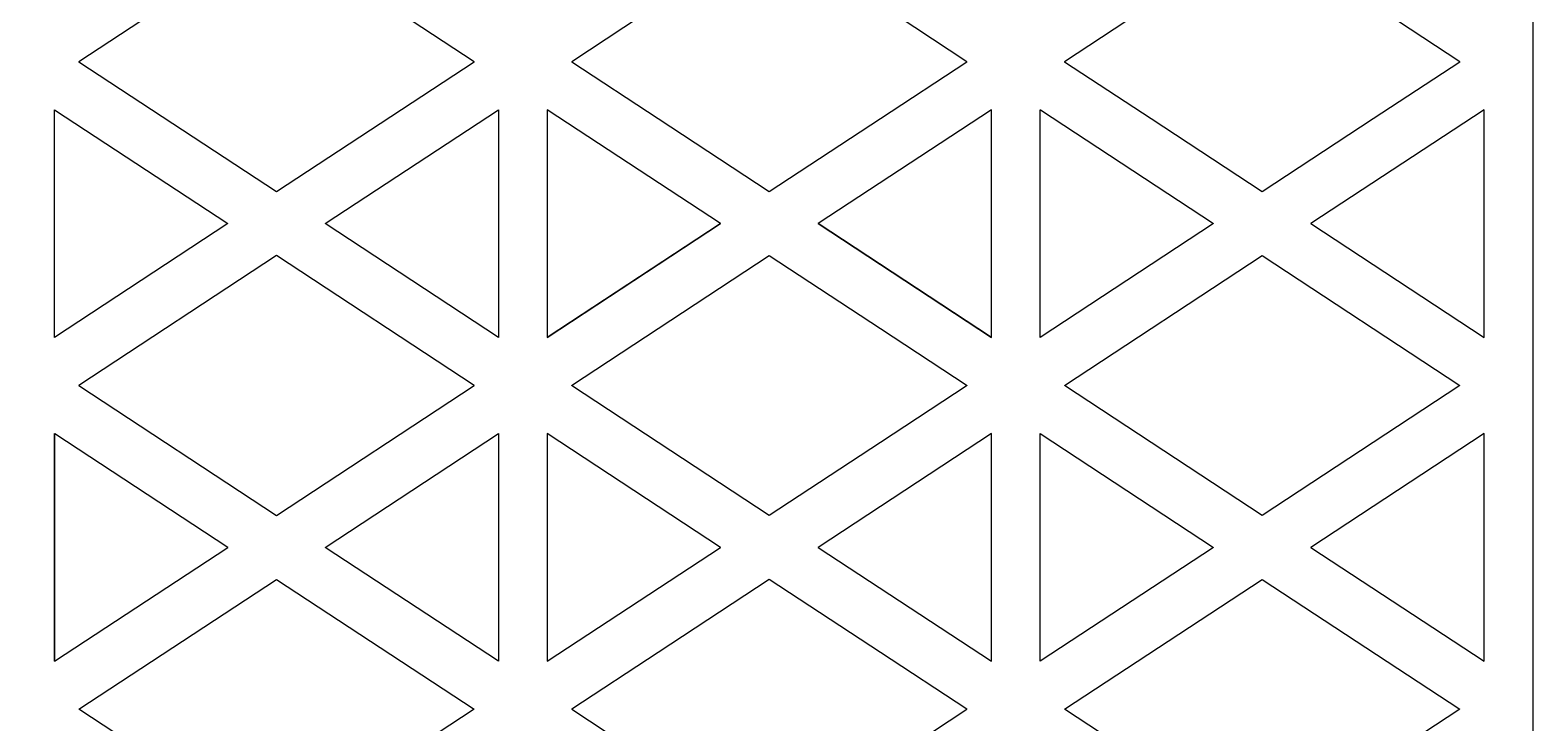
# Model space of a CAD drawing. Header units: centimetres. Extents: x -127 to 127, y -127 to 127.
# Drawn here: x -90 to -34.5, y -60.3 to -34.7 of the extents above; entities that cross this region are included whole.
import ezdxf

# ---------------------------------------------------------------- set-up
doc = ezdxf.new("R2010")
doc.units = ezdxf.units.CM
doc.header["$MEASUREMENT"] = 0
doc.layers.add('layer 1', color=7, linetype='Continuous')

msp = doc.modelspace()

# ---------------------------------------------------------------- linework, layer by layer
at = {"layer": 'layer 1', "color": 114}
for points, knots in [([(-53.56525, -120.75781), (-53.56525, -120.75781), (-49.46533, -123.45153), (-49.46533, -123.45153), (-49.46533, -123.45153), (-49.46533, -123.45153), (-44.46525, -126.73654), (-44.46525, -126.73654), (-44.46525, -126.73654), (-44.46525, -126.73654), (-39.46517, -123.45153), (-39.46517, -123.45153), (-39.46517, -123.45153), (-39.46517, -123.45153), (-34.46525, -120.16652), (-34.46525, -120.16652), (-34.46525, -120.16652), (-34.46525, -120.16652), (-34.46525, -113.59651), (-34.46525, -113.59651), (-34.46525, -113.59651), (-34.46525, -113.59651), (-34.46525, -107.02649), (-34.46525, -107.02649), (-34.46525, -107.02649), (-34.46525, -107.02649), (-34.46525, 120.16648), (-34.46525, 120.16648), (-34.46525, 120.16648), (-34.46525, 120.16648), (-44.46525, 126.7365), (-44.46525, 126.7365), (-44.46525, 126.7365), (-44.46525, 126.7365), (-49.46533, 123.45149), (-49.46533, 123.45149), (-49.46533, 123.45149), (-49.46533, 123.45149), (-53.56523, 120.75779), (-53.56523, 120.75779), (-53.56523, 120.75779), (-53.56523, 120.75779), (-62.66525, 126.73651), (-62.66525, 126.73651), (-62.66525, 126.73651), (-62.66525, 126.73651), (-71.76524, 120.7578), (-71.76524, 120.7578), (-71.76524, 120.7578), (-71.76524, 120.7578), (-80.86525, 126.73652), (-80.86525, 126.73652), (-80.86525, 126.73652), (-80.86525, 126.73652), (-89.96525, 120.75781), (-89.96525, 120.75781), (-89.96525, 120.75781), (-89.96525, 120.75781), (-99.06525, 126.73653), (-99.06525, 126.73653), (-99.06525, 126.73653), (-99.06525, 126.73653), (-108.16524, 120.75782), (-108.16524, 120.75782), (-108.16524, 120.75782), (-108.16524, 120.75782), (-117.26525, 126.73654), (-117.26525, 126.73654), (-117.26525, 126.73654), (-117.26525, 126.73654), (-127.26525, 120.16652), (-127.26525, 120.16652), (-127.26525, 120.16652), (-127.26525, 120.16652), (-127.26525, -120.16648), (-127.26525, -120.16648), (-127.26525, -120.16648), (-127.26525, -120.16648), (-117.26525, -126.7365), (-117.26525, -126.7365), (-117.26525, -126.7365), (-117.26525, -126.7365), (-108.16524, -120.75779), (-108.16524, -120.75779), (-108.16524, -120.75779), (-108.16524, -120.75779), (-99.06525, -126.73651), (-99.06525, -126.73651), (-99.06525, -126.73651), (-99.06525, -126.73651), (-89.96524, -120.7578), (-89.96524, -120.7578), (-89.96524, -120.7578), (-89.96524, -120.7578), (-80.86525, -126.73652), (-80.86525, -126.73652), (-80.86525, -126.73652), (-80.86525, -126.73652), (-71.76524, -120.75781), (-71.76524, -120.75781), (-71.76524, -120.75781), (-71.76524, -120.75781), (-67.66533, -123.45152), (-67.66533, -123.45152), (-67.66533, -123.45152), (-67.66533, -123.45152), (-62.66525, -126.73653), (-62.66525, -126.73653), (-62.66525, -126.73653), (-62.66525, -126.73653), (-57.66517, -123.45152), (-57.66517, -123.45152), (-57.66517, -123.45152), (-57.66517, -123.45152), (-53.56527, -120.75783), (-53.56527, -120.75783), (-53.56527, -120.75783), (-53.56527, -120.75783), (-53.56525, -120.75781), (-53.56525, -120.75781)], [0, 0, 0, 0, 0.03225806, 0.03225806, 0.03225806, 0.03225806, 0.06451613, 0.06451613, 0.06451613, 0.06451613, 0.09677419, 0.09677419, 0.09677419, 0.09677419, 0.12903226, 0.12903226, 0.12903226, 0.12903226, 0.16129032, 0.16129032, 0.16129032, 0.16129032, 0.19354839, 0.19354839, 0.19354839, 0.19354839, 0.22580645, 0.22580645, 0.22580645, 0.22580645, 0.25806452, 0.25806452, 0.25806452, 0.25806452, 0.29032258, 0.29032258, 0.29032258, 0.29032258, 0.32258065, 0.32258065, 0.32258065, 0.32258065, 0.35483871, 0.35483871, 0.35483871, 0.35483871, 0.38709677, 0.38709677, 0.38709677, 0.38709677, 0.41935484, 0.41935484, 0.41935484, 0.41935484, 0.4516129, 0.4516129, 0.4516129, 0.4516129, 0.48387097, 0.48387097, 0.48387097, 0.48387097, 0.51612903, 0.51612903, 0.51612903, 0.51612903, 0.5483871, 0.5483871, 0.5483871, 0.5483871, 0.58064516, 0.58064516, 0.58064516, 0.58064516, 0.61290323, 0.61290323, 0.61290323, 0.61290323, 0.64516129, 0.64516129, 0.64516129, 0.64516129, 0.67741935, 0.67741935, 0.67741935, 0.67741935, 0.70967742, 0.70967742, 0.70967742, 0.70967742, 0.74193548, 0.74193548, 0.74193548, 0.74193548, 0.77419355, 0.77419355, 0.77419355, 0.77419355, 0.80645161, 0.80645161, 0.80645161, 0.80645161, 0.83870968, 0.83870968, 0.83870968, 0.83870968, 0.87096774, 0.87096774, 0.87096774, 0.87096774, 0.90322581, 0.90322581, 0.90322581, 0.90322581, 0.93548387, 0.93548387, 0.93548387, 0.93548387, 1, 1, 1, 1]), ([(-88.1639, -35.87228), (-88.1639, -35.87228), (-80.86525, -31.07708), (-80.86525, -31.07708), (-80.86525, -31.07708), (-80.86525, -31.07708), (-73.5666, -35.87228), (-73.5666, -35.87228), (-73.5666, -35.87228), (-73.5666, -35.87228), (-80.86525, -40.6675), (-80.86525, -40.6675), (-80.86525, -40.6675), (-80.86525, -40.6675), (-88.1639, -35.87228), (-88.1639, -35.87228)], [0, 0, 0, 0, 0.2, 0.2, 0.2, 0.2, 0.4, 0.4, 0.4, 0.4, 0.6, 0.6, 0.6, 0.6, 1, 1, 1, 1]), ([(-69.96389, -35.87229), (-69.96389, -35.87229), (-66.76532, -33.77079), (-66.76532, -33.77079), (-66.76532, -33.77079), (-66.76532, -33.77079), (-62.66525, -31.07709), (-62.66525, -31.07709), (-62.66525, -31.07709), (-62.66525, -31.07709), (-58.56518, -33.77079), (-58.56518, -33.77079), (-58.56518, -33.77079), (-58.56518, -33.77079), (-55.3666, -35.8723), (-55.3666, -35.8723), (-55.3666, -35.8723), (-55.3666, -35.8723), (-58.56518, -37.97381), (-58.56518, -37.97381), (-58.56518, -37.97381), (-58.56518, -37.97381), (-62.66525, -40.66751), (-62.66525, -40.66751), (-62.66525, -40.66751), (-62.66525, -40.66751), (-66.76532, -37.97381), (-66.76532, -37.97381), (-66.76532, -37.97381), (-66.76532, -37.97381), (-69.96389, -35.87229), (-69.96389, -35.87229)], [0, 0, 0, 0, 0.11111111, 0.11111111, 0.11111111, 0.11111111, 0.22222222, 0.22222222, 0.22222222, 0.22222222, 0.33333333, 0.33333333, 0.33333333, 0.33333333, 0.44444444, 0.44444444, 0.44444444, 0.44444444, 0.55555556, 0.55555556, 0.55555556, 0.55555556, 0.66666667, 0.66666667, 0.66666667, 0.66666667, 0.77777778, 0.77777778, 0.77777778, 0.77777778, 1, 1, 1, 1]), ([(-51.76388, -35.8723), (-51.76388, -35.8723), (-48.56532, -33.7708), (-48.56532, -33.7708), (-48.56532, -33.7708), (-48.56532, -33.7708), (-44.46525, -31.0771), (-44.46525, -31.0771), (-44.46525, -31.0771), (-44.46525, -31.0771), (-40.36518, -33.7708), (-40.36518, -33.7708), (-40.36518, -33.7708), (-40.36518, -33.7708), (-37.1666, -35.87231), (-37.1666, -35.87231), (-37.1666, -35.87231), (-37.1666, -35.87231), (-40.36518, -37.97382), (-40.36518, -37.97382), (-40.36518, -37.97382), (-40.36518, -37.97382), (-44.46525, -40.66752), (-44.46525, -40.66752), (-44.46525, -40.66752), (-44.46525, -40.66752), (-48.56532, -37.97382), (-48.56532, -37.97382), (-48.56532, -37.97382), (-48.56532, -37.97382), (-51.76388, -35.8723), (-51.76388, -35.8723)], [0, 0, 0, 0, 0.11111111, 0.11111111, 0.11111111, 0.11111111, 0.22222222, 0.22222222, 0.22222222, 0.22222222, 0.33333333, 0.33333333, 0.33333333, 0.33333333, 0.44444444, 0.44444444, 0.44444444, 0.44444444, 0.55555556, 0.55555556, 0.55555556, 0.55555556, 0.66666667, 0.66666667, 0.66666667, 0.66666667, 0.77777778, 0.77777778, 0.77777778, 0.77777778, 1, 1, 1, 1]), ([(-89.06525, -46.05489), (-89.06525, -46.05489), (-82.66526, -41.85009), (-82.66526, -41.85009), (-82.66526, -41.85009), (-82.66526, -41.85009), (-89.06525, -37.64532), (-89.06525, -37.64532), (-89.06525, -37.64532), (-89.06525, -37.64532), (-89.06525, -46.05489), (-89.06525, -46.05489)], [0, 0, 0, 0, 0.25, 0.25, 0.25, 0.25, 0.5, 0.5, 0.5, 0.5, 1, 1, 1, 1]), ([(-72.66525, -46.05488), (-72.66525, -46.05488), (-72.66525, -37.64532), (-72.66525, -37.64532), (-72.66525, -37.64532), (-72.66525, -37.64532), (-79.06521, -41.8501), (-79.06521, -41.8501), (-79.06521, -41.8501), (-79.06521, -41.8501), (-72.66525, -46.05488), (-72.66525, -46.05488)], [0, 0, 0, 0, 0.25, 0.25, 0.25, 0.25, 0.5, 0.5, 0.5, 0.5, 1, 1, 1, 1]), ([(-70.86525, -46.05491), (-70.86525, -46.05491), (-70.86525, -37.64532), (-70.86525, -37.64532), (-70.86525, -37.64532), (-70.86525, -37.64532), (-64.46527, -41.8501), (-64.46527, -41.8501), (-64.46527, -41.8501), (-64.46527, -41.8501), (-70.86525, -46.05491), (-70.86525, -46.05491)], [0, 0, 0, 0, 0.25, 0.25, 0.25, 0.25, 0.5, 0.5, 0.5, 0.5, 1, 1, 1, 1]), ([(-60.86522, -41.85011), (-60.86522, -41.85011), (-54.46525, -37.64532), (-54.46525, -37.64532), (-54.46525, -37.64532), (-54.46525, -37.64532), (-54.46525, -46.05488), (-54.46525, -46.05488), (-54.46525, -46.05488), (-54.46525, -46.05488), (-54.46525, -46.05491), (-54.46525, -46.05491), (-54.46525, -46.05491), (-54.46525, -46.05491), (-60.86522, -41.85011), (-60.86522, -41.85011)], [0, 0, 0, 0, 0.2, 0.2, 0.2, 0.2, 0.4, 0.4, 0.4, 0.4, 0.6, 0.6, 0.6, 0.6, 1, 1, 1, 1]), ([(-52.66525, -46.05491), (-52.66525, -46.05491), (-46.26528, -41.85012), (-46.26528, -41.85012), (-46.26528, -41.85012), (-46.26528, -41.85012), (-52.65526, -37.65188), (-52.65526, -37.65188), (-52.65526, -37.65188), (-52.65526, -37.65188), (-52.66525, -37.64534), (-52.66525, -37.64534), (-52.66525, -37.64534), (-52.66525, -37.64534), (-52.66525, -41.85193), (-52.66525, -41.85193), (-52.66525, -41.85193), (-52.66525, -41.85193), (-52.66525, -46.05491), (-52.66525, -46.05491)], [0, 0, 0, 0, 0.16666667, 0.16666667, 0.16666667, 0.16666667, 0.33333333, 0.33333333, 0.33333333, 0.33333333, 0.5, 0.5, 0.5, 0.5, 0.66666667, 0.66666667, 0.66666667, 0.66666667, 1, 1, 1, 1]), ([(-36.26525, -46.05491), (-36.26525, -46.05491), (-42.6652, -41.85011), (-42.6652, -41.85011), (-42.6652, -41.85011), (-42.6652, -41.85011), (-36.26525, -37.64533), (-36.26525, -37.64533), (-36.26525, -37.64533), (-36.26525, -37.64533), (-36.26525, -41.85193), (-36.26525, -41.85193), (-36.26525, -41.85193), (-36.26525, -41.85193), (-36.26525, -46.05491), (-36.26525, -46.05491)], [0, 0, 0, 0, 0.2, 0.2, 0.2, 0.2, 0.4, 0.4, 0.4, 0.4, 0.6, 0.6, 0.6, 0.6, 1, 1, 1, 1]), ([(-70.86525, -46.05491), (-70.86525, -46.05491), (-64.47831, -41.85868), (-64.47831, -41.85868), (-64.47831, -41.85868), (-64.47831, -41.85868), (-64.47763, -41.85824), (-64.47763, -41.85824), (-64.47763, -41.85824), (-64.47763, -41.85824), (-64.46528, -41.85012), (-64.46528, -41.85012), (-64.46528, -41.85012), (-64.46528, -41.85012), (-70.86525, -46.05491), (-70.86525, -46.05491)], [0, 0, 0, 0, 0.2, 0.2, 0.2, 0.2, 0.4, 0.4, 0.4, 0.4, 0.6, 0.6, 0.6, 0.6, 1, 1, 1, 1]), ([(-60.86521, -41.85011), (-60.86521, -41.85011), (-54.49101, -46.03796), (-54.49101, -46.03796), (-54.49101, -46.03796), (-54.49101, -46.03796), (-54.49027, -46.03844), (-54.49027, -46.03844), (-54.49027, -46.03844), (-54.49027, -46.03844), (-54.46811, -46.053), (-54.46811, -46.053), (-54.46811, -46.053), (-54.46811, -46.053), (-54.46525, -46.05488), (-54.46525, -46.05488), (-54.46525, -46.05488), (-54.46525, -46.05488), (-54.46524, -46.05489), (-54.46524, -46.05489), (-54.46524, -46.05489), (-54.46524, -46.05489), (-60.86521, -41.85011), (-60.86521, -41.85011)], [0, 0, 0, 0, 0.14285714, 0.14285714, 0.14285714, 0.14285714, 0.28571429, 0.28571429, 0.28571429, 0.28571429, 0.42857143, 0.42857143, 0.42857143, 0.42857143, 0.57142857, 0.57142857, 0.57142857, 0.57142857, 0.71428571, 0.71428571, 0.71428571, 0.71428571, 1, 1, 1, 1]), ([(-88.16663, -47.82971), (-88.16663, -47.82971), (-80.86525, -43.03271), (-80.86525, -43.03271), (-80.86525, -43.03271), (-80.86525, -43.03271), (-73.56387, -47.82971), (-73.56387, -47.82971), (-73.56387, -47.82971), (-73.56387, -47.82971), (-80.86525, -52.62673), (-80.86525, -52.62673), (-80.86525, -52.62673), (-80.86525, -52.62673), (-88.16663, -47.82971), (-88.16663, -47.82971)], [0, 0, 0, 0, 0.2, 0.2, 0.2, 0.2, 0.4, 0.4, 0.4, 0.4, 0.6, 0.6, 0.6, 0.6, 1, 1, 1, 1]), ([(-69.96663, -47.82972), (-69.96663, -47.82972), (-66.76532, -49.93304), (-66.76532, -49.93304), (-66.76532, -49.93304), (-66.76532, -49.93304), (-62.66525, -52.62674), (-62.66525, -52.62674), (-62.66525, -52.62674), (-62.66525, -52.62674), (-58.56518, -49.93304), (-58.56518, -49.93304), (-58.56518, -49.93304), (-58.56518, -49.93304), (-55.36385, -47.82972), (-55.36385, -47.82972), (-55.36385, -47.82972), (-55.36385, -47.82972), (-58.56518, -45.72642), (-58.56518, -45.72642), (-58.56518, -45.72642), (-58.56518, -45.72642), (-62.66525, -43.03272), (-62.66525, -43.03272), (-62.66525, -43.03272), (-62.66525, -43.03272), (-66.76532, -45.72642), (-66.76532, -45.72642), (-66.76532, -45.72642), (-66.76532, -45.72642), (-69.96663, -47.82972), (-69.96663, -47.82972)], [0, 0, 0, 0, 0.11111111, 0.11111111, 0.11111111, 0.11111111, 0.22222222, 0.22222222, 0.22222222, 0.22222222, 0.33333333, 0.33333333, 0.33333333, 0.33333333, 0.44444444, 0.44444444, 0.44444444, 0.44444444, 0.55555556, 0.55555556, 0.55555556, 0.55555556, 0.66666667, 0.66666667, 0.66666667, 0.66666667, 0.77777778, 0.77777778, 0.77777778, 0.77777778, 1, 1, 1, 1]), ([(-37.16387, -47.82974), (-37.16387, -47.82974), (-44.46525, -43.03273), (-44.46525, -43.03273), (-44.46525, -43.03273), (-44.46525, -43.03273), (-51.76663, -47.82973), (-51.76663, -47.82973), (-51.76663, -47.82973), (-51.76663, -47.82973), (-48.56532, -49.93305), (-48.56532, -49.93305), (-48.56532, -49.93305), (-48.56532, -49.93305), (-44.46525, -52.62675), (-44.46525, -52.62675), (-44.46525, -52.62675), (-44.46525, -52.62675), (-40.36518, -49.93305), (-40.36518, -49.93305), (-40.36518, -49.93305), (-40.36518, -49.93305), (-37.16387, -47.82974), (-37.16387, -47.82974)], [0, 0, 0, 0, 0.14285714, 0.14285714, 0.14285714, 0.14285714, 0.28571429, 0.28571429, 0.28571429, 0.28571429, 0.42857143, 0.42857143, 0.42857143, 0.42857143, 0.57142857, 0.57142857, 0.57142857, 0.57142857, 0.71428571, 0.71428571, 0.71428571, 0.71428571, 1, 1, 1, 1]), ([(-89.06525, -49.60454), (-89.06525, -49.60454), (-89.05526, -49.6111), (-89.05526, -49.6111), (-89.05526, -49.6111), (-89.05526, -49.6111), (-82.66528, -53.80933), (-82.66528, -53.80933), (-82.66528, -53.80933), (-82.66528, -53.80933), (-89.06525, -58.01413), (-89.06525, -58.01413), (-89.06525, -58.01413), (-89.06525, -58.01413), (-89.06525, -49.60454), (-89.06525, -49.60454)], [0, 0, 0, 0, 0.2, 0.2, 0.2, 0.2, 0.4, 0.4, 0.4, 0.4, 0.6, 0.6, 0.6, 0.6, 1, 1, 1, 1]), ([(-89.06525, -49.60454), (-89.06525, -49.60454), (-89.06525, -53.80753), (-89.06525, -53.80753), (-89.06525, -53.80753), (-89.06525, -53.80753), (-89.06525, -58.01412), (-89.06525, -58.01412), (-89.06525, -58.01412), (-89.06525, -58.01412), (-89.06525, -49.60454), (-89.06525, -49.60454)], [0, 0, 0, 0, 0.25, 0.25, 0.25, 0.25, 0.5, 0.5, 0.5, 0.5, 1, 1, 1, 1]), ([(-79.06522, -53.80933), (-79.06522, -53.80933), (-72.66525, -58.01412), (-72.66525, -58.01412), (-72.66525, -58.01412), (-72.66525, -58.01412), (-72.66525, -49.60454), (-72.66525, -49.60454), (-72.66525, -49.60454), (-72.66525, -49.60454), (-79.06522, -53.80933), (-79.06522, -53.80933)], [0, 0, 0, 0, 0.25, 0.25, 0.25, 0.25, 0.5, 0.5, 0.5, 0.5, 1, 1, 1, 1]), ([(-70.86525, -49.60456), (-70.86525, -49.60456), (-64.46529, -53.80934), (-64.46529, -53.80934), (-64.46529, -53.80934), (-64.46529, -53.80934), (-70.86525, -58.01414), (-70.86525, -58.01414), (-70.86525, -58.01414), (-70.86525, -58.01414), (-70.86525, -49.60456), (-70.86525, -49.60456)], [0, 0, 0, 0, 0.25, 0.25, 0.25, 0.25, 0.5, 0.5, 0.5, 0.5, 1, 1, 1, 1]), ([(-54.46525, -58.01414), (-54.46525, -58.01414), (-60.86522, -53.80934), (-60.86522, -53.80934), (-60.86522, -53.80934), (-60.86522, -53.80934), (-54.46524, -49.60454), (-54.46524, -49.60454), (-54.46524, -49.60454), (-54.46524, -49.60454), (-54.46525, -58.01414), (-54.46525, -58.01414)], [0, 0, 0, 0, 0.25, 0.25, 0.25, 0.25, 0.5, 0.5, 0.5, 0.5, 1, 1, 1, 1]), ([(-52.66525, -49.60456), (-52.66525, -49.60456), (-52.66525, -58.01414), (-52.66525, -58.01414), (-52.66525, -58.01414), (-52.66525, -58.01414), (-46.26528, -53.80935), (-46.26528, -53.80935), (-46.26528, -53.80935), (-46.26528, -53.80935), (-52.66525, -49.60456), (-52.66525, -49.60456)], [0, 0, 0, 0, 0.25, 0.25, 0.25, 0.25, 0.5, 0.5, 0.5, 0.5, 1, 1, 1, 1]), ([(-36.26524, -49.60456), (-36.26524, -49.60456), (-36.26525, -58.01414), (-36.26525, -58.01414), (-36.26525, -58.01414), (-36.26525, -58.01414), (-42.66521, -53.80935), (-42.66521, -53.80935), (-42.66521, -53.80935), (-42.66521, -53.80935), (-36.26524, -49.60456), (-36.26524, -49.60456)], [0, 0, 0, 0, 0.25, 0.25, 0.25, 0.25, 0.5, 0.5, 0.5, 0.5, 1, 1, 1, 1]), ([(-88.1639, -59.78715), (-88.1639, -59.78715), (-80.86525, -64.58236), (-80.86525, -64.58236), (-80.86525, -64.58236), (-80.86525, -64.58236), (-73.5666, -59.78714), (-73.5666, -59.78714), (-73.5666, -59.78714), (-73.5666, -59.78714), (-80.86525, -54.99194), (-80.86525, -54.99194), (-80.86525, -54.99194), (-80.86525, -54.99194), (-88.1639, -59.78715), (-88.1639, -59.78715)], [0, 0, 0, 0, 0.2, 0.2, 0.2, 0.2, 0.4, 0.4, 0.4, 0.4, 0.6, 0.6, 0.6, 0.6, 1, 1, 1, 1]), ([(-69.9639, -59.78715), (-69.9639, -59.78715), (-66.76532, -57.68565), (-66.76532, -57.68565), (-66.76532, -57.68565), (-66.76532, -57.68565), (-62.66525, -54.99195), (-62.66525, -54.99195), (-62.66525, -54.99195), (-62.66525, -54.99195), (-58.56518, -57.68565), (-58.56518, -57.68565), (-58.56518, -57.68565), (-58.56518, -57.68565), (-55.36661, -59.78716), (-55.36661, -59.78716), (-55.36661, -59.78716), (-55.36661, -59.78716), (-58.56518, -61.88867), (-58.56518, -61.88867), (-58.56518, -61.88867), (-58.56518, -61.88867), (-62.66525, -64.58237), (-62.66525, -64.58237), (-62.66525, -64.58237), (-62.66525, -64.58237), (-66.76532, -61.88867), (-66.76532, -61.88867), (-66.76532, -61.88867), (-66.76532, -61.88867), (-69.9639, -59.78715), (-69.9639, -59.78715)], [0, 0, 0, 0, 0.11111111, 0.11111111, 0.11111111, 0.11111111, 0.22222222, 0.22222222, 0.22222222, 0.22222222, 0.33333333, 0.33333333, 0.33333333, 0.33333333, 0.44444444, 0.44444444, 0.44444444, 0.44444444, 0.55555556, 0.55555556, 0.55555556, 0.55555556, 0.66666667, 0.66666667, 0.66666667, 0.66666667, 0.77777778, 0.77777778, 0.77777778, 0.77777778, 1, 1, 1, 1]), ([(-37.1666, -59.78717), (-37.1666, -59.78717), (-44.46525, -54.99196), (-44.46525, -54.99196), (-44.46525, -54.99196), (-44.46525, -54.99196), (-51.76388, -59.78717), (-51.76388, -59.78717), (-51.76388, -59.78717), (-51.76388, -59.78717), (-44.46525, -64.58238), (-44.46525, -64.58238), (-44.46525, -64.58238), (-44.46525, -64.58238), (-37.1666, -59.78717), (-37.1666, -59.78717)], [0, 0, 0, 0, 0.2, 0.2, 0.2, 0.2, 0.4, 0.4, 0.4, 0.4, 0.6, 0.6, 0.6, 0.6, 1, 1, 1, 1])]:
    msp.add_open_spline(points, degree=3, knots=knots, dxfattribs=at)
at = {"layer": 'layer 1', "color": 250, "lineweight": 9}
for points, knots in [([(-53.56525, -120.75781), (-53.56525, -120.75781), (-49.46533, -123.45153), (-49.46533, -123.45153), (-49.46533, -123.45153), (-49.46533, -123.45153), (-44.46525, -126.73654), (-44.46525, -126.73654), (-44.46525, -126.73654), (-44.46525, -126.73654), (-39.46517, -123.45153), (-39.46517, -123.45153), (-39.46517, -123.45153), (-39.46517, -123.45153), (-34.46525, -120.16652), (-34.46525, -120.16652), (-34.46525, -120.16652), (-34.46525, -120.16652), (-34.46525, -113.59651), (-34.46525, -113.59651), (-34.46525, -113.59651), (-34.46525, -113.59651), (-34.46525, -107.02649), (-34.46525, -107.02649), (-34.46525, -107.02649), (-34.46525, -107.02649), (-34.46525, 120.16648), (-34.46525, 120.16648), (-34.46525, 120.16648), (-34.46525, 120.16648), (-44.46525, 126.7365), (-44.46525, 126.7365), (-44.46525, 126.7365), (-44.46525, 126.7365), (-49.46533, 123.45149), (-49.46533, 123.45149), (-49.46533, 123.45149), (-49.46533, 123.45149), (-53.56523, 120.75779), (-53.56523, 120.75779), (-53.56523, 120.75779), (-53.56523, 120.75779), (-62.66525, 126.73651), (-62.66525, 126.73651), (-62.66525, 126.73651), (-62.66525, 126.73651), (-71.76524, 120.7578), (-71.76524, 120.7578), (-71.76524, 120.7578), (-71.76524, 120.7578), (-80.86525, 126.73652), (-80.86525, 126.73652), (-80.86525, 126.73652), (-80.86525, 126.73652), (-89.96525, 120.75781), (-89.96525, 120.75781), (-89.96525, 120.75781), (-89.96525, 120.75781), (-99.06525, 126.73653), (-99.06525, 126.73653), (-99.06525, 126.73653), (-99.06525, 126.73653), (-108.16524, 120.75782), (-108.16524, 120.75782), (-108.16524, 120.75782), (-108.16524, 120.75782), (-117.26525, 126.73654), (-117.26525, 126.73654), (-117.26525, 126.73654), (-117.26525, 126.73654), (-127.26525, 120.16652), (-127.26525, 120.16652), (-127.26525, 120.16652), (-127.26525, 120.16652), (-127.26525, -120.16648), (-127.26525, -120.16648), (-127.26525, -120.16648), (-127.26525, -120.16648), (-117.26525, -126.7365), (-117.26525, -126.7365), (-117.26525, -126.7365), (-117.26525, -126.7365), (-108.16524, -120.75779), (-108.16524, -120.75779), (-108.16524, -120.75779), (-108.16524, -120.75779), (-99.06525, -126.73651), (-99.06525, -126.73651), (-99.06525, -126.73651), (-99.06525, -126.73651), (-89.96524, -120.7578), (-89.96524, -120.7578), (-89.96524, -120.7578), (-89.96524, -120.7578), (-80.86525, -126.73652), (-80.86525, -126.73652), (-80.86525, -126.73652), (-80.86525, -126.73652), (-71.76524, -120.75781), (-71.76524, -120.75781), (-71.76524, -120.75781), (-71.76524, -120.75781), (-67.66533, -123.45152), (-67.66533, -123.45152), (-67.66533, -123.45152), (-67.66533, -123.45152), (-62.66525, -126.73653), (-62.66525, -126.73653), (-62.66525, -126.73653), (-62.66525, -126.73653), (-57.66517, -123.45152), (-57.66517, -123.45152), (-57.66517, -123.45152), (-57.66517, -123.45152), (-53.56527, -120.75783), (-53.56527, -120.75783)], [0, 0, 0, 0, 0.03333333, 0.03333333, 0.03333333, 0.03333333, 0.06666667, 0.06666667, 0.06666667, 0.06666667, 0.1, 0.1, 0.1, 0.1, 0.13333333, 0.13333333, 0.13333333, 0.13333333, 0.16666667, 0.16666667, 0.16666667, 0.16666667, 0.2, 0.2, 0.2, 0.2, 0.23333333, 0.23333333, 0.23333333, 0.23333333, 0.26666667, 0.26666667, 0.26666667, 0.26666667, 0.3, 0.3, 0.3, 0.3, 0.33333333, 0.33333333, 0.33333333, 0.33333333, 0.36666667, 0.36666667, 0.36666667, 0.36666667, 0.4, 0.4, 0.4, 0.4, 0.43333333, 0.43333333, 0.43333333, 0.43333333, 0.46666667, 0.46666667, 0.46666667, 0.46666667, 0.5, 0.5, 0.5, 0.5, 0.53333333, 0.53333333, 0.53333333, 0.53333333, 0.56666667, 0.56666667, 0.56666667, 0.56666667, 0.6, 0.6, 0.6, 0.6, 0.63333333, 0.63333333, 0.63333333, 0.63333333, 0.66666667, 0.66666667, 0.66666667, 0.66666667, 0.7, 0.7, 0.7, 0.7, 0.73333333, 0.73333333, 0.73333333, 0.73333333, 0.76666667, 0.76666667, 0.76666667, 0.76666667, 0.8, 0.8, 0.8, 0.8, 0.83333333, 0.83333333, 0.83333333, 0.83333333, 0.86666667, 0.86666667, 0.86666667, 0.86666667, 0.9, 0.9, 0.9, 0.9, 0.93333333, 0.93333333, 0.93333333, 0.93333333, 1, 1, 1, 1]), ([(-88.1639, -35.87228), (-88.1639, -35.87228), (-80.86525, -31.07708), (-80.86525, -31.07708), (-80.86525, -31.07708), (-80.86525, -31.07708), (-73.5666, -35.87228), (-73.5666, -35.87228), (-73.5666, -35.87228), (-73.5666, -35.87228), (-80.86525, -40.6675), (-80.86525, -40.6675), (-80.86525, -40.6675), (-80.86525, -40.6675), (-88.1639, -35.87228), (-88.1639, -35.87228)], [0, 0, 0, 0, 0.2, 0.2, 0.2, 0.2, 0.4, 0.4, 0.4, 0.4, 0.6, 0.6, 0.6, 0.6, 1, 1, 1, 1]), ([(-69.96389, -35.87229), (-69.96389, -35.87229), (-66.76532, -33.77079), (-66.76532, -33.77079), (-66.76532, -33.77079), (-66.76532, -33.77079), (-62.66525, -31.07709), (-62.66525, -31.07709), (-62.66525, -31.07709), (-62.66525, -31.07709), (-58.56518, -33.77079), (-58.56518, -33.77079), (-58.56518, -33.77079), (-58.56518, -33.77079), (-55.3666, -35.8723), (-55.3666, -35.8723), (-55.3666, -35.8723), (-55.3666, -35.8723), (-58.56518, -37.97381), (-58.56518, -37.97381), (-58.56518, -37.97381), (-58.56518, -37.97381), (-62.66525, -40.66751), (-62.66525, -40.66751), (-62.66525, -40.66751), (-62.66525, -40.66751), (-66.76532, -37.97381), (-66.76532, -37.97381), (-66.76532, -37.97381), (-66.76532, -37.97381), (-69.96389, -35.87229), (-69.96389, -35.87229)], [0, 0, 0, 0, 0.11111111, 0.11111111, 0.11111111, 0.11111111, 0.22222222, 0.22222222, 0.22222222, 0.22222222, 0.33333333, 0.33333333, 0.33333333, 0.33333333, 0.44444444, 0.44444444, 0.44444444, 0.44444444, 0.55555556, 0.55555556, 0.55555556, 0.55555556, 0.66666667, 0.66666667, 0.66666667, 0.66666667, 0.77777778, 0.77777778, 0.77777778, 0.77777778, 1, 1, 1, 1]), ([(-51.76388, -35.8723), (-51.76388, -35.8723), (-48.56532, -33.7708), (-48.56532, -33.7708), (-48.56532, -33.7708), (-48.56532, -33.7708), (-44.46525, -31.0771), (-44.46525, -31.0771), (-44.46525, -31.0771), (-44.46525, -31.0771), (-40.36518, -33.7708), (-40.36518, -33.7708), (-40.36518, -33.7708), (-40.36518, -33.7708), (-37.1666, -35.87231), (-37.1666, -35.87231), (-37.1666, -35.87231), (-37.1666, -35.87231), (-40.36518, -37.97382), (-40.36518, -37.97382), (-40.36518, -37.97382), (-40.36518, -37.97382), (-44.46525, -40.66752), (-44.46525, -40.66752), (-44.46525, -40.66752), (-44.46525, -40.66752), (-48.56532, -37.97382), (-48.56532, -37.97382), (-48.56532, -37.97382), (-48.56532, -37.97382), (-51.76388, -35.8723), (-51.76388, -35.8723)], [0, 0, 0, 0, 0.11111111, 0.11111111, 0.11111111, 0.11111111, 0.22222222, 0.22222222, 0.22222222, 0.22222222, 0.33333333, 0.33333333, 0.33333333, 0.33333333, 0.44444444, 0.44444444, 0.44444444, 0.44444444, 0.55555556, 0.55555556, 0.55555556, 0.55555556, 0.66666667, 0.66666667, 0.66666667, 0.66666667, 0.77777778, 0.77777778, 0.77777778, 0.77777778, 1, 1, 1, 1]), ([(-89.06525, -46.05489), (-89.06525, -46.05489), (-82.66526, -41.85009), (-82.66526, -41.85009), (-82.66526, -41.85009), (-82.66526, -41.85009), (-89.06525, -37.64532), (-89.06525, -37.64532), (-89.06525, -37.64532), (-89.06525, -37.64532), (-89.06525, -46.05489), (-89.06525, -46.05489)], [0, 0, 0, 0, 0.25, 0.25, 0.25, 0.25, 0.5, 0.5, 0.5, 0.5, 1, 1, 1, 1]), ([(-72.66525, -46.05488), (-72.66525, -46.05488), (-72.66525, -37.64532), (-72.66525, -37.64532), (-72.66525, -37.64532), (-72.66525, -37.64532), (-79.06521, -41.8501), (-79.06521, -41.8501), (-79.06521, -41.8501), (-79.06521, -41.8501), (-72.66525, -46.05488), (-72.66525, -46.05488)], [0, 0, 0, 0, 0.25, 0.25, 0.25, 0.25, 0.5, 0.5, 0.5, 0.5, 1, 1, 1, 1]), ([(-70.86525, -46.05491), (-70.86525, -46.05491), (-70.86525, -37.64532), (-70.86525, -37.64532), (-70.86525, -37.64532), (-70.86525, -37.64532), (-64.46527, -41.8501), (-64.46527, -41.8501)], [0, 0, 0, 0, 0.33333333, 0.33333333, 0.33333333, 0.33333333, 1, 1, 1, 1]), ([(-60.86522, -41.85011), (-60.86522, -41.85011), (-54.46525, -37.64532), (-54.46525, -37.64532), (-54.46525, -37.64532), (-54.46525, -37.64532), (-54.46525, -46.05488), (-54.46525, -46.05488), (-54.46525, -46.05488), (-54.46525, -46.05488), (-54.46525, -46.05491), (-54.46525, -46.05491)], [0, 0, 0, 0, 0.25, 0.25, 0.25, 0.25, 0.5, 0.5, 0.5, 0.5, 1, 1, 1, 1]), ([(-52.66525, -46.05491), (-52.66525, -46.05491), (-46.26528, -41.85012), (-46.26528, -41.85012), (-46.26528, -41.85012), (-46.26528, -41.85012), (-52.65526, -37.65188), (-52.65526, -37.65188), (-52.65526, -37.65188), (-52.65526, -37.65188), (-52.66525, -37.64534), (-52.66525, -37.64534), (-52.66525, -37.64534), (-52.66525, -37.64534), (-52.66525, -41.85193), (-52.66525, -41.85193), (-52.66525, -41.85193), (-52.66525, -41.85193), (-52.66525, -46.05491), (-52.66525, -46.05491)], [0, 0, 0, 0, 0.16666667, 0.16666667, 0.16666667, 0.16666667, 0.33333333, 0.33333333, 0.33333333, 0.33333333, 0.5, 0.5, 0.5, 0.5, 0.66666667, 0.66666667, 0.66666667, 0.66666667, 1, 1, 1, 1]), ([(-36.26525, -46.05491), (-36.26525, -46.05491), (-42.6652, -41.85011), (-42.6652, -41.85011), (-42.6652, -41.85011), (-42.6652, -41.85011), (-36.26525, -37.64533), (-36.26525, -37.64533), (-36.26525, -37.64533), (-36.26525, -37.64533), (-36.26525, -41.85193), (-36.26525, -41.85193), (-36.26525, -41.85193), (-36.26525, -41.85193), (-36.26525, -46.05491), (-36.26525, -46.05491)], [0, 0, 0, 0, 0.2, 0.2, 0.2, 0.2, 0.4, 0.4, 0.4, 0.4, 0.6, 0.6, 0.6, 0.6, 1, 1, 1, 1]), ([(-70.86525, -46.05491), (-70.86525, -46.05491), (-64.47831, -41.85868), (-64.47831, -41.85868), (-64.47831, -41.85868), (-64.47831, -41.85868), (-64.47763, -41.85824), (-64.47763, -41.85824), (-64.47763, -41.85824), (-64.47763, -41.85824), (-64.46528, -41.85012), (-64.46528, -41.85012)], [0, 0, 0, 0, 0.25, 0.25, 0.25, 0.25, 0.5, 0.5, 0.5, 0.5, 1, 1, 1, 1]), ([(-60.86521, -41.85011), (-60.86521, -41.85011), (-54.49101, -46.03796), (-54.49101, -46.03796), (-54.49101, -46.03796), (-54.49101, -46.03796), (-54.49027, -46.03844), (-54.49027, -46.03844), (-54.49027, -46.03844), (-54.49027, -46.03844), (-54.46811, -46.053), (-54.46811, -46.053), (-54.46811, -46.053), (-54.46811, -46.053), (-54.46525, -46.05488), (-54.46525, -46.05488), (-54.46525, -46.05488), (-54.46525, -46.05488), (-54.46524, -46.05489), (-54.46524, -46.05489)], [0, 0, 0, 0, 0.16666667, 0.16666667, 0.16666667, 0.16666667, 0.33333333, 0.33333333, 0.33333333, 0.33333333, 0.5, 0.5, 0.5, 0.5, 0.66666667, 0.66666667, 0.66666667, 0.66666667, 1, 1, 1, 1]), ([(-88.16663, -47.82971), (-88.16663, -47.82971), (-80.86525, -43.03271), (-80.86525, -43.03271), (-80.86525, -43.03271), (-80.86525, -43.03271), (-73.56387, -47.82971), (-73.56387, -47.82971), (-73.56387, -47.82971), (-73.56387, -47.82971), (-80.86525, -52.62673), (-80.86525, -52.62673), (-80.86525, -52.62673), (-80.86525, -52.62673), (-88.16663, -47.82971), (-88.16663, -47.82971)], [0, 0, 0, 0, 0.2, 0.2, 0.2, 0.2, 0.4, 0.4, 0.4, 0.4, 0.6, 0.6, 0.6, 0.6, 1, 1, 1, 1]), ([(-69.96663, -47.82972), (-69.96663, -47.82972), (-66.76532, -49.93304), (-66.76532, -49.93304), (-66.76532, -49.93304), (-66.76532, -49.93304), (-62.66525, -52.62674), (-62.66525, -52.62674), (-62.66525, -52.62674), (-62.66525, -52.62674), (-58.56518, -49.93304), (-58.56518, -49.93304), (-58.56518, -49.93304), (-58.56518, -49.93304), (-55.36385, -47.82972), (-55.36385, -47.82972), (-55.36385, -47.82972), (-55.36385, -47.82972), (-58.56518, -45.72642), (-58.56518, -45.72642), (-58.56518, -45.72642), (-58.56518, -45.72642), (-62.66525, -43.03272), (-62.66525, -43.03272), (-62.66525, -43.03272), (-62.66525, -43.03272), (-66.76532, -45.72642), (-66.76532, -45.72642), (-66.76532, -45.72642), (-66.76532, -45.72642), (-69.96663, -47.82972), (-69.96663, -47.82972)], [0, 0, 0, 0, 0.11111111, 0.11111111, 0.11111111, 0.11111111, 0.22222222, 0.22222222, 0.22222222, 0.22222222, 0.33333333, 0.33333333, 0.33333333, 0.33333333, 0.44444444, 0.44444444, 0.44444444, 0.44444444, 0.55555556, 0.55555556, 0.55555556, 0.55555556, 0.66666667, 0.66666667, 0.66666667, 0.66666667, 0.77777778, 0.77777778, 0.77777778, 0.77777778, 1, 1, 1, 1]), ([(-37.16387, -47.82974), (-37.16387, -47.82974), (-44.46525, -43.03273), (-44.46525, -43.03273), (-44.46525, -43.03273), (-44.46525, -43.03273), (-51.76663, -47.82973), (-51.76663, -47.82973), (-51.76663, -47.82973), (-51.76663, -47.82973), (-48.56532, -49.93305), (-48.56532, -49.93305), (-48.56532, -49.93305), (-48.56532, -49.93305), (-44.46525, -52.62675), (-44.46525, -52.62675), (-44.46525, -52.62675), (-44.46525, -52.62675), (-40.36518, -49.93305), (-40.36518, -49.93305), (-40.36518, -49.93305), (-40.36518, -49.93305), (-37.16387, -47.82974), (-37.16387, -47.82974)], [0, 0, 0, 0, 0.14285714, 0.14285714, 0.14285714, 0.14285714, 0.28571429, 0.28571429, 0.28571429, 0.28571429, 0.42857143, 0.42857143, 0.42857143, 0.42857143, 0.57142857, 0.57142857, 0.57142857, 0.57142857, 0.71428571, 0.71428571, 0.71428571, 0.71428571, 1, 1, 1, 1]), ([(-89.06525, -49.60454), (-89.06525, -49.60454), (-89.05526, -49.6111), (-89.05526, -49.6111), (-89.05526, -49.6111), (-89.05526, -49.6111), (-82.66528, -53.80933), (-82.66528, -53.80933), (-82.66528, -53.80933), (-82.66528, -53.80933), (-89.06525, -58.01413), (-89.06525, -58.01413)], [0, 0, 0, 0, 0.25, 0.25, 0.25, 0.25, 0.5, 0.5, 0.5, 0.5, 1, 1, 1, 1]), ([(-89.06525, -49.60454), (-89.06525, -49.60454), (-89.06525, -53.80753), (-89.06525, -53.80753), (-89.06525, -53.80753), (-89.06525, -53.80753), (-89.06525, -58.01412), (-89.06525, -58.01412)], [0, 0, 0, 0, 0.33333333, 0.33333333, 0.33333333, 0.33333333, 1, 1, 1, 1]), ([(-79.06522, -53.80933), (-79.06522, -53.80933), (-72.66525, -58.01412), (-72.66525, -58.01412), (-72.66525, -58.01412), (-72.66525, -58.01412), (-72.66525, -49.60454), (-72.66525, -49.60454), (-72.66525, -49.60454), (-72.66525, -49.60454), (-79.06522, -53.80933), (-79.06522, -53.80933)], [0, 0, 0, 0, 0.25, 0.25, 0.25, 0.25, 0.5, 0.5, 0.5, 0.5, 1, 1, 1, 1]), ([(-70.86525, -49.60456), (-70.86525, -49.60456), (-64.46529, -53.80934), (-64.46529, -53.80934), (-64.46529, -53.80934), (-64.46529, -53.80934), (-70.86525, -58.01414), (-70.86525, -58.01414), (-70.86525, -58.01414), (-70.86525, -58.01414), (-70.86525, -49.60456), (-70.86525, -49.60456)], [0, 0, 0, 0, 0.25, 0.25, 0.25, 0.25, 0.5, 0.5, 0.5, 0.5, 1, 1, 1, 1]), ([(-54.46525, -58.01414), (-54.46525, -58.01414), (-60.86522, -53.80934), (-60.86522, -53.80934), (-60.86522, -53.80934), (-60.86522, -53.80934), (-54.46524, -49.60454), (-54.46524, -49.60454), (-54.46524, -49.60454), (-54.46524, -49.60454), (-54.46525, -58.01414), (-54.46525, -58.01414)], [0, 0, 0, 0, 0.25, 0.25, 0.25, 0.25, 0.5, 0.5, 0.5, 0.5, 1, 1, 1, 1]), ([(-52.66525, -49.60456), (-52.66525, -49.60456), (-52.66525, -58.01414), (-52.66525, -58.01414), (-52.66525, -58.01414), (-52.66525, -58.01414), (-46.26528, -53.80935), (-46.26528, -53.80935), (-46.26528, -53.80935), (-46.26528, -53.80935), (-52.66525, -49.60456), (-52.66525, -49.60456)], [0, 0, 0, 0, 0.25, 0.25, 0.25, 0.25, 0.5, 0.5, 0.5, 0.5, 1, 1, 1, 1]), ([(-36.26524, -49.60456), (-36.26524, -49.60456), (-36.26525, -58.01414), (-36.26525, -58.01414), (-36.26525, -58.01414), (-36.26525, -58.01414), (-42.66521, -53.80935), (-42.66521, -53.80935), (-42.66521, -53.80935), (-42.66521, -53.80935), (-36.26524, -49.60456), (-36.26524, -49.60456)], [0, 0, 0, 0, 0.25, 0.25, 0.25, 0.25, 0.5, 0.5, 0.5, 0.5, 1, 1, 1, 1]), ([(-88.1639, -59.78715), (-88.1639, -59.78715), (-80.86525, -64.58236), (-80.86525, -64.58236), (-80.86525, -64.58236), (-80.86525, -64.58236), (-73.5666, -59.78714), (-73.5666, -59.78714), (-73.5666, -59.78714), (-73.5666, -59.78714), (-80.86525, -54.99194), (-80.86525, -54.99194), (-80.86525, -54.99194), (-80.86525, -54.99194), (-88.1639, -59.78715), (-88.1639, -59.78715)], [0, 0, 0, 0, 0.2, 0.2, 0.2, 0.2, 0.4, 0.4, 0.4, 0.4, 0.6, 0.6, 0.6, 0.6, 1, 1, 1, 1]), ([(-69.9639, -59.78715), (-69.9639, -59.78715), (-66.76532, -57.68565), (-66.76532, -57.68565), (-66.76532, -57.68565), (-66.76532, -57.68565), (-62.66525, -54.99195), (-62.66525, -54.99195), (-62.66525, -54.99195), (-62.66525, -54.99195), (-58.56518, -57.68565), (-58.56518, -57.68565), (-58.56518, -57.68565), (-58.56518, -57.68565), (-55.36661, -59.78716), (-55.36661, -59.78716), (-55.36661, -59.78716), (-55.36661, -59.78716), (-58.56518, -61.88867), (-58.56518, -61.88867), (-58.56518, -61.88867), (-58.56518, -61.88867), (-62.66525, -64.58237), (-62.66525, -64.58237), (-62.66525, -64.58237), (-62.66525, -64.58237), (-66.76532, -61.88867), (-66.76532, -61.88867), (-66.76532, -61.88867), (-66.76532, -61.88867), (-69.9639, -59.78715), (-69.9639, -59.78715)], [0, 0, 0, 0, 0.11111111, 0.11111111, 0.11111111, 0.11111111, 0.22222222, 0.22222222, 0.22222222, 0.22222222, 0.33333333, 0.33333333, 0.33333333, 0.33333333, 0.44444444, 0.44444444, 0.44444444, 0.44444444, 0.55555556, 0.55555556, 0.55555556, 0.55555556, 0.66666667, 0.66666667, 0.66666667, 0.66666667, 0.77777778, 0.77777778, 0.77777778, 0.77777778, 1, 1, 1, 1]), ([(-37.1666, -59.78717), (-37.1666, -59.78717), (-44.46525, -54.99196), (-44.46525, -54.99196), (-44.46525, -54.99196), (-44.46525, -54.99196), (-51.76388, -59.78717), (-51.76388, -59.78717), (-51.76388, -59.78717), (-51.76388, -59.78717), (-44.46525, -64.58238), (-44.46525, -64.58238), (-44.46525, -64.58238), (-44.46525, -64.58238), (-37.1666, -59.78717), (-37.1666, -59.78717)], [0, 0, 0, 0, 0.2, 0.2, 0.2, 0.2, 0.4, 0.4, 0.4, 0.4, 0.6, 0.6, 0.6, 0.6, 1, 1, 1, 1])]:
    msp.add_open_spline(points, degree=3, knots=knots, dxfattribs=at)

doc.saveas('drawing.dxf')
